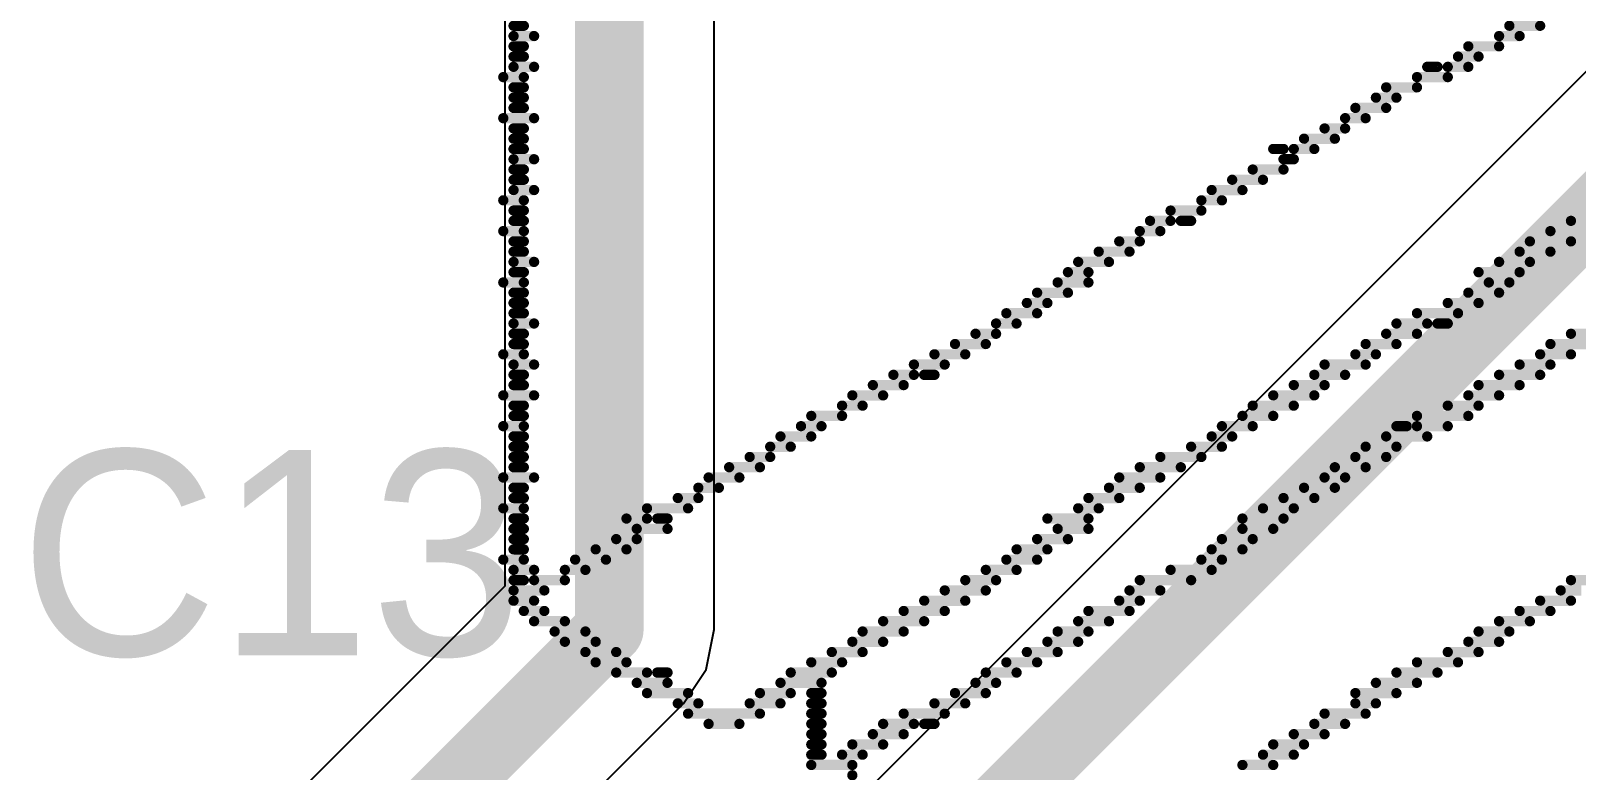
# Model space of a CAD drawing. Header units: millimetres. Extents: x 84.4 to 173.9, y 144 to 177.
# Drawn here: x 133.44 to 139.18, y 154.83 to 157.57 of the extents above; entities that cross this region are included whole.
import ezdxf

# ---------------------------------------------------------------- set-up
doc = ezdxf.new("R2010")
doc.units = ezdxf.units.MM
for name, color, linetype in [('BottomLayer', 5, 'Continuous'), ('BottomOverlay', 54, 'Continuous'), ('TopOverlay', 2, 'Continuous')]:
    doc.layers.add(name, color=color, linetype=linetype)

msp = doc.modelspace()

# ---------------------------------------------------------------- linework, layer by layer
at = {"layer": 'BottomLayer'}
for p, q in [((135.1996, 162.5976), (135.1996, 155.5143)), ((135.9765, 155.3534), (135.9765, 162.4367)), ((141.0791, 159.2909), (134.0047, 152.2165)), ((135.1996, 155.5143), (133.206, 153.5207)), ((135.9469, 155.2048), (135.9765, 155.3534)), ((135.8627, 155.0787), (135.9469, 155.2048)), ((133.5793, 152.7953), (135.8627, 155.0787))]:
    msp.add_line(p, q, dxfattribs=at)
at = {"layer": 'BottomLayer', "const_width": 0.254}
for points in [[(135.588, 155.3534), (135.588, 162.5976)], [(134.1656, 151.828), (141.3538, 159.0162)], [(133.3046, 153.07), (135.588, 155.3534)]]:
    msp.add_lwpolyline(points, dxfattribs=at)
at = {"layer": 'BottomLayer', "const_width": 0.127}
msp.add_lwpolyline([(135.5245, 155.3534, 1), (135.6515, 155.3534, 1)], format="xyb", close=True, dxfattribs=at)
msp.add_lwpolyline([(135.5245, 155.3534, 1), (135.6515, 155.3534, 1)], format="xyb", close=True, dxfattribs=at)
at = {"layer": 'BottomOverlay', "const_width": 0.0381}
for points in [[(135.2324, 157.5938), (135.2705, 157.5938)], [(138.9281, 157.5938), (139.0424, 157.5938)], [(135.2324, 157.5557), (135.3086, 157.5557)], [(135.2324, 157.5176), (135.2705, 157.5176)], [(138.7757, 157.5176), (138.89, 157.5176)], [(138.89, 157.5557), (138.9662, 157.5557)], [(135.2324, 157.4795), (135.2705, 157.4795)], [(138.7376, 157.4795), (138.8138, 157.4795)], [(135.1943, 157.4033), (135.2705, 157.4033)], [(135.2324, 157.4414), (135.3086, 157.4414)], [(138.5852, 157.4033), (138.6995, 157.4033)], [(138.6233, 157.4414), (138.6614, 157.4414)], [(138.6995, 157.4414), (138.7757, 157.4414)], [(135.2324, 157.3652), (135.2705, 157.3652)], [(138.4709, 157.3652), (138.5852, 157.3652)], [(135.2324, 157.3271), (135.2705, 157.3271)], [(135.2324, 157.289), (135.2705, 157.289)], [(138.3566, 157.289), (138.4709, 157.289)], [(138.4328, 157.3271), (138.509, 157.3271)], [(135.1943, 157.2509), (135.3086, 157.2509)], [(138.3185, 157.2509), (138.3947, 157.2509)], [(135.2324, 157.2128), (135.2705, 157.2128)], [(135.2324, 157.1747), (135.2705, 157.1747)], [(138.1661, 157.1747), (138.2804, 157.1747)], [(138.2423, 157.2128), (138.3185, 157.2128)], [(135.2324, 157.1366), (135.2705, 157.1366)], [(138.0518, 157.1366), (138.0899, 157.1366)], [(138.128, 157.1366), (138.2042, 157.1366)], [(135.2324, 157.0985), (135.3086, 157.0985)], [(135.2324, 157.0604), (135.2705, 157.0604)], [(137.9756, 157.0604), (138.0899, 157.0604)], [(138.0899, 157.0985), (138.128, 157.0985)], [(135.2324, 157.0223), (135.2705, 157.0223)], [(137.8994, 157.0223), (138.0137, 157.0223)], [(135.1943, 156.9461), (135.2705, 156.9461)], [(135.2324, 156.9842), (135.3086, 156.9842)], [(137.7851, 156.9461), (137.8613, 156.9461)], [(137.8232, 156.9842), (137.9375, 156.9842)], [(135.2324, 156.908), (135.2705, 156.908)], [(137.6708, 156.908), (137.7851, 156.908)], [(135.1943, 156.8318), (135.2705, 156.8318)], [(135.2324, 156.8699), (135.2705, 156.8699)], [(137.5565, 156.8318), (137.6327, 156.8318)], [(137.5946, 156.8699), (137.6708, 156.8699)], [(137.7089, 156.8699), (137.747, 156.8699)], [(139.0805, 156.8318), (139.1948, 156.8318)], [(139.1567, 156.8699), (139.271, 156.8699)], [(135.2324, 156.7937), (135.2705, 156.7937)], [(137.4803, 156.7937), (137.5565, 156.7937)], [(139.0043, 156.7937), (139.1567, 156.7937)], [(135.2324, 156.7556), (135.2705, 156.7556)], [(135.2324, 156.7175), (135.3086, 156.7175)], [(137.3279, 156.7175), (137.4422, 156.7175)], [(137.4041, 156.7556), (137.5184, 156.7556)], [(138.89, 156.7175), (139.0043, 156.7175)], [(138.9662, 156.7556), (139.0805, 156.7556)], [(135.2324, 156.6794), (135.2705, 156.6794)], [(137.2898, 156.6794), (137.366, 156.6794)], [(138.8138, 156.6794), (138.9662, 156.6794)], [(135.1943, 156.6413), (135.2705, 156.6413)], [(135.2324, 156.6032), (135.2705, 156.6032)], [(137.1755, 156.6032), (137.2898, 156.6032)], [(137.2517, 156.6413), (137.366, 156.6413)], [(138.7757, 156.6032), (138.89, 156.6032)], [(138.8519, 156.6413), (138.9281, 156.6413)], [(135.2324, 156.5651), (135.2705, 156.5651)], [(137.1374, 156.5651), (137.2136, 156.5651)], [(138.6995, 156.5651), (138.8138, 156.5651)], [(135.2324, 156.527), (135.2705, 156.527)], [(135.2324, 156.4889), (135.3086, 156.4889)], [(137.0231, 156.4889), (137.0993, 156.4889)], [(137.0612, 156.527), (137.1755, 156.527)], [(138.509, 156.4889), (138.6233, 156.4889)], [(138.5852, 156.527), (138.7376, 156.527)], [(138.6614, 156.4889), (138.6995, 156.4889)], [(135.2324, 156.4508), (135.2705, 156.4508)], [(136.9469, 156.4508), (137.0231, 156.4508)], [(138.4709, 156.4508), (138.5852, 156.4508)], [(139.1567, 156.4508), (139.271, 156.4508)], [(135.1943, 156.3746), (135.2705, 156.3746)], [(135.2324, 156.4127), (135.2705, 156.4127)], [(136.7945, 156.3746), (136.9088, 156.3746)], [(136.8707, 156.4127), (136.985, 156.4127)], [(138.3566, 156.3746), (138.4328, 156.3746)], [(138.3947, 156.4127), (138.509, 156.4127)], [(139.0424, 156.3746), (139.1567, 156.3746)], [(139.0805, 156.4127), (139.2329, 156.4127)], [(135.2324, 156.3365), (135.3086, 156.3365)], [(136.7183, 156.3365), (136.8326, 156.3365)], [(138.2423, 156.3365), (138.3947, 156.3365)], [(138.9662, 156.3365), (139.0805, 156.3365)], [(135.2324, 156.2984), (135.2705, 156.2984)], [(135.2324, 156.2603), (135.2705, 156.2603)], [(136.5659, 156.2603), (136.6802, 156.2603)], [(136.6421, 156.2984), (136.7183, 156.2984)], [(136.7564, 156.2984), (136.7945, 156.2984)], [(138.128, 156.2603), (138.2423, 156.2603)], [(138.2042, 156.2984), (138.3185, 156.2984)], [(138.8138, 156.2603), (138.9662, 156.2603)], [(138.89, 156.2984), (139.0424, 156.2984)], [(135.1943, 156.2222), (135.3086, 156.2222)], [(136.4897, 156.2222), (136.604, 156.2222)], [(138.0518, 156.2222), (138.2042, 156.2222)], [(138.7757, 156.2222), (138.89, 156.2222)], [(135.2324, 156.1841), (135.2705, 156.1841)], [(135.2324, 156.146), (135.2705, 156.146)], [(136.3373, 156.146), (136.4516, 156.146)], [(136.4516, 156.1841), (136.5278, 156.1841)], [(137.9375, 156.146), (138.0518, 156.146)], [(137.9756, 156.1841), (138.128, 156.1841)], [(138.5852, 156.146), (138.7757, 156.146)], [(138.6995, 156.1841), (138.8138, 156.1841)], [(135.1943, 156.1079), (135.2705, 156.1079)], [(136.2992, 156.1079), (136.3754, 156.1079)], [(137.8613, 156.1079), (137.9756, 156.1079)], [(138.509, 156.1079), (138.5471, 156.1079)], [(138.5852, 156.1079), (138.6995, 156.1079)], [(135.2324, 156.0698), (135.2705, 156.0698)], [(135.2324, 156.0317), (135.2705, 156.0317)], [(136.1849, 156.0317), (136.2611, 156.0317)], [(136.223, 156.0698), (136.3373, 156.0698)], [(137.747, 156.0317), (137.8613, 156.0317)], [(137.8232, 156.0698), (137.8994, 156.0698)], [(138.3947, 156.0317), (138.509, 156.0317)], [(138.4709, 156.0698), (138.6233, 156.0698)], [(135.2324, 155.9936), (135.2705, 155.9936)], [(136.1087, 155.9936), (136.1849, 155.9936)], [(137.6327, 155.9936), (137.7851, 155.9936)], [(138.3566, 155.9936), (138.4709, 155.9936)], [(135.1943, 155.9174), (135.3086, 155.9174)], [(135.2324, 155.9555), (135.2705, 155.9555)], [(135.9563, 155.9174), (136.0706, 155.9174)], [(136.0325, 155.9555), (136.1468, 155.9555)], [(137.4803, 155.9174), (137.6327, 155.9174)], [(137.5565, 155.9555), (137.7089, 155.9555)], [(138.2423, 155.9174), (138.3185, 155.9174)], [(138.2804, 155.9555), (138.3947, 155.9555)], [(135.2324, 155.8793), (135.2705, 155.8793)], [(135.9182, 155.8793), (135.9944, 155.8793)], [(137.4422, 155.8793), (137.5565, 155.8793)], [(138.1661, 155.8793), (138.2804, 155.8793)], [(135.1943, 155.8031), (135.2705, 155.8031)], [(135.2324, 155.8412), (135.2705, 155.8412)], [(135.7277, 155.8031), (135.8801, 155.8031)], [(135.842, 155.8412), (135.9182, 155.8412)], [(137.3279, 155.8031), (137.4041, 155.8031)], [(137.366, 155.8412), (137.4803, 155.8412)], [(138.0137, 155.8031), (138.128, 155.8031)], [(138.0899, 155.8412), (138.2042, 155.8412)], [(135.2324, 155.765), (135.2705, 155.765)], [(135.6515, 155.765), (135.7277, 155.765)], [(135.7658, 155.765), (135.8039, 155.765)], [(137.2136, 155.765), (137.366, 155.765)], [(137.9375, 155.765), (138.0899, 155.765)], [(135.2324, 155.7269), (135.2705, 155.7269)], [(135.2324, 155.6888), (135.2705, 155.6888)], [(135.6134, 155.6888), (135.6896, 155.6888)], [(135.6896, 155.7269), (135.8039, 155.7269)], [(137.1755, 155.6888), (137.2898, 155.6888)], [(137.2517, 155.7269), (137.366, 155.7269)], [(137.8613, 155.6888), (137.9756, 155.6888)], [(137.9375, 155.7269), (138.0518, 155.7269)], [(135.2324, 155.6507), (135.2705, 155.6507)], [(135.5372, 155.6507), (135.6515, 155.6507)], [(137.0993, 155.6507), (137.2136, 155.6507)], [(137.8232, 155.6507), (137.9375, 155.6507)], [(135.1943, 155.6126), (135.2705, 155.6126)], [(135.2324, 155.5745), (135.3086, 155.5745)], [(135.4229, 155.5745), (135.4991, 155.5745)], [(135.461, 155.6126), (135.5753, 155.6126)], [(136.985, 155.5745), (137.0993, 155.5745)], [(137.0612, 155.6126), (137.1755, 155.6126)], [(137.6708, 155.5745), (137.8232, 155.5745)], [(137.7851, 155.6126), (137.8613, 155.6126)], [(135.2324, 155.5364), (135.2705, 155.5364)], [(135.3086, 155.5364), (135.4229, 155.5364)], [(136.9088, 155.5364), (137.0231, 155.5364)], [(137.5565, 155.5364), (137.747, 155.5364)], [(139.1567, 155.5364), (139.271, 155.5364)], [(135.2324, 155.4983), (135.3467, 155.4983)], [(135.2324, 155.4602), (135.3086, 155.4602)], [(136.7564, 155.4602), (136.9088, 155.4602)], [(136.8326, 155.4983), (136.985, 155.4983)], [(137.4803, 155.4602), (137.5565, 155.4602)], [(137.5184, 155.4983), (137.6327, 155.4983)], [(139.0424, 155.4602), (139.1567, 155.4602)], [(139.1186, 155.4983), (139.1948, 155.4983)], [(135.2705, 155.4221), (135.3467, 155.4221)], [(136.6802, 155.4221), (136.8326, 155.4221)], [(137.366, 155.4221), (137.5184, 155.4221)], [(138.9662, 155.4221), (139.0805, 155.4221)], [(135.3086, 155.384), (135.4229, 155.384)], [(135.3848, 155.3459), (135.4991, 155.3459)], [(136.5278, 155.3459), (136.6802, 155.3459)], [(136.604, 155.384), (136.7564, 155.384)], [(137.2517, 155.3459), (137.366, 155.3459)], [(137.3279, 155.384), (137.4422, 155.384)], [(138.8138, 155.3459), (138.9281, 155.3459)], [(138.89, 155.384), (139.0043, 155.384)], [(135.4229, 155.3078), (135.5372, 155.3078)], [(136.4897, 155.3078), (136.604, 155.3078)], [(137.2136, 155.3078), (137.3279, 155.3078)], [(138.7757, 155.3078), (138.89, 155.3078)], [(135.4991, 155.2697), (135.6134, 155.2697)], [(135.5372, 155.2316), (135.6515, 155.2316)], [(136.3373, 155.2316), (136.4516, 155.2316)], [(136.4135, 155.2697), (136.5278, 155.2697)], [(137.0612, 155.2316), (137.1755, 155.2316)], [(137.1374, 155.2697), (137.2517, 155.2697)], [(138.5852, 155.2316), (138.7376, 155.2316)], [(138.6995, 155.2697), (138.8138, 155.2697)], [(135.6134, 155.1935), (135.7277, 155.1935)], [(135.7658, 155.1935), (135.8039, 155.1935)], [(136.2611, 155.1935), (136.4135, 155.1935)], [(136.985, 155.1935), (137.0993, 155.1935)], [(138.509, 155.1935), (138.6614, 155.1935)], [(135.6896, 155.1554), (135.8039, 155.1554)], [(135.7277, 155.1173), (135.8801, 155.1173)], [(136.1468, 155.1173), (136.2611, 155.1173)], [(136.223, 155.1554), (136.3754, 155.1554)], [(136.3373, 155.1173), (136.3754, 155.1173)], [(136.8707, 155.1173), (136.985, 155.1173)], [(136.9469, 155.1554), (137.0231, 155.1554)], [(138.3566, 155.1173), (138.509, 155.1173)], [(138.4328, 155.1554), (138.5852, 155.1554)], [(135.842, 155.0792), (135.9182, 155.0792)], [(136.1087, 155.0792), (136.223, 155.0792)], [(136.3373, 155.0792), (136.3754, 155.0792)], [(136.7945, 155.0792), (136.9088, 155.0792)], [(138.3566, 155.0792), (138.4328, 155.0792)], [(135.8801, 155.0411), (136.1468, 155.0411)], [(135.9563, 155.003), (136.0706, 155.003)], [(136.3373, 155.0411), (136.3754, 155.0411)], [(136.3373, 155.003), (136.3754, 155.003)], [(136.604, 155.003), (136.7183, 155.003)], [(136.6802, 155.0411), (136.8326, 155.0411)], [(136.7564, 155.003), (136.7945, 155.003)], [(138.2042, 155.003), (138.3185, 155.003)], [(138.2423, 155.0411), (138.3947, 155.0411)], [(136.3373, 154.9649), (136.3754, 154.9649)], [(136.5659, 154.9649), (136.6802, 154.9649)], [(138.128, 154.9649), (138.2423, 154.9649)], [(136.3373, 154.9268), (136.3754, 154.9268)], [(136.3373, 154.8887), (136.3754, 154.8887)], [(136.4516, 154.8887), (136.5278, 154.8887)], [(136.4897, 154.9268), (136.604, 154.9268)], [(138.0137, 154.8887), (138.128, 154.8887)], [(138.0518, 154.9268), (138.1661, 154.9268)], [(136.3373, 154.8506), (136.4897, 154.8506)], [(137.9375, 154.8506), (138.0518, 154.8506)]]:
    msp.add_lwpolyline(points, dxfattribs=at)
at = {"layer": 'BottomOverlay', "const_width": 0.0191}
for points in [[(135.2229, 157.5938, 1), (135.2419, 157.5938, 1)], [(135.261, 157.5938, 1), (135.28, 157.5938, 1)], [(138.9186, 157.5938, 1), (138.9376, 157.5938, 1)], [(139.0329, 157.5938, 1), (139.0519, 157.5938, 1)], [(135.2229, 157.5557, 1), (135.2419, 157.5557, 1)], [(135.2229, 157.5176, 1), (135.2419, 157.5176, 1)], [(135.261, 157.5176, 1), (135.28, 157.5176, 1)], [(135.2991, 157.5557, 1), (135.3181, 157.5557, 1)], [(138.7662, 157.5176, 1), (138.7852, 157.5176, 1)], [(138.8805, 157.5557, 1), (138.8995, 157.5557, 1)], [(138.8805, 157.5176, 1), (138.8995, 157.5176, 1)], [(138.9567, 157.5557, 1), (138.9757, 157.5557, 1)], [(135.2229, 157.4795, 1), (135.2419, 157.4795, 1)], [(135.261, 157.4795, 1), (135.28, 157.4795, 1)], [(138.7281, 157.4795, 1), (138.7471, 157.4795, 1)], [(138.8043, 157.4795, 1), (138.8233, 157.4795, 1)], [(135.1848, 157.4033, 1), (135.2038, 157.4033, 1)], [(135.2229, 157.4414, 1), (135.2419, 157.4414, 1)], [(135.261, 157.4033, 1), (135.28, 157.4033, 1)], [(135.2991, 157.4414, 1), (135.3181, 157.4414, 1)], [(138.5757, 157.4033, 1), (138.5947, 157.4033, 1)], [(138.6138, 157.4414, 1), (138.6328, 157.4414, 1)], [(138.6519, 157.4414, 1), (138.6709, 157.4414, 1)], [(138.69, 157.4414, 1), (138.709, 157.4414, 1)], [(138.69, 157.4033, 1), (138.709, 157.4033, 1)], [(138.7662, 157.4414, 1), (138.7852, 157.4414, 1)], [(135.2229, 157.3652, 1), (135.2419, 157.3652, 1)], [(135.261, 157.3652, 1), (135.28, 157.3652, 1)], [(138.4614, 157.3652, 1), (138.4804, 157.3652, 1)], [(138.5757, 157.3652, 1), (138.5947, 157.3652, 1)], [(135.2229, 157.3271, 1), (135.2419, 157.3271, 1)], [(135.2229, 157.289, 1), (135.2419, 157.289, 1)], [(135.261, 157.3271, 1), (135.28, 157.3271, 1)], [(135.261, 157.289, 1), (135.28, 157.289, 1)], [(138.3471, 157.289, 1), (138.3661, 157.289, 1)], [(138.4233, 157.3271, 1), (138.4423, 157.3271, 1)], [(138.4614, 157.289, 1), (138.4804, 157.289, 1)], [(138.4995, 157.3271, 1), (138.5185, 157.3271, 1)], [(135.1848, 157.2509, 1), (135.2038, 157.2509, 1)], [(135.2991, 157.2509, 1), (135.3181, 157.2509, 1)], [(138.309, 157.2509, 1), (138.328, 157.2509, 1)], [(138.3852, 157.2509, 1), (138.4042, 157.2509, 1)], [(135.2229, 157.2128, 1), (135.2419, 157.2128, 1)], [(135.2229, 157.1747, 1), (135.2419, 157.1747, 1)], [(135.261, 157.2128, 1), (135.28, 157.2128, 1)], [(135.261, 157.1747, 1), (135.28, 157.1747, 1)], [(138.1566, 157.1747, 1), (138.1756, 157.1747, 1)], [(138.2328, 157.2128, 1), (138.2518, 157.2128, 1)], [(138.2709, 157.1747, 1), (138.2899, 157.1747, 1)], [(138.309, 157.2128, 1), (138.328, 157.2128, 1)], [(135.2229, 157.1366, 1), (135.2419, 157.1366, 1)], [(135.261, 157.1366, 1), (135.28, 157.1366, 1)], [(138.0423, 157.1366, 1), (138.0613, 157.1366, 1)], [(138.0804, 157.1366, 1), (138.0994, 157.1366, 1)], [(138.1185, 157.1366, 1), (138.1375, 157.1366, 1)], [(138.1947, 157.1366, 1), (138.2137, 157.1366, 1)], [(135.2229, 157.0985, 1), (135.2419, 157.0985, 1)], [(135.2229, 157.0604, 1), (135.2419, 157.0604, 1)], [(135.261, 157.0604, 1), (135.28, 157.0604, 1)], [(135.2991, 157.0985, 1), (135.3181, 157.0985, 1)], [(137.9661, 157.0604, 1), (137.9851, 157.0604, 1)], [(138.0804, 157.0985, 1), (138.0994, 157.0985, 1)], [(138.0804, 157.0604, 1), (138.0994, 157.0604, 1)], [(138.1185, 157.0985, 1), (138.1375, 157.0985, 1)], [(135.2229, 157.0223, 1), (135.2419, 157.0223, 1)], [(135.261, 157.0223, 1), (135.28, 157.0223, 1)], [(137.8899, 157.0223, 1), (137.9089, 157.0223, 1)], [(138.0042, 157.0223, 1), (138.0232, 157.0223, 1)], [(135.1848, 156.9461, 1), (135.2038, 156.9461, 1)], [(135.2229, 156.9842, 1), (135.2419, 156.9842, 1)], [(135.261, 156.9461, 1), (135.28, 156.9461, 1)], [(135.2991, 156.9842, 1), (135.3181, 156.9842, 1)], [(137.7756, 156.9461, 1), (137.7946, 156.9461, 1)], [(137.8137, 156.9842, 1), (137.8327, 156.9842, 1)], [(137.8518, 156.9461, 1), (137.8708, 156.9461, 1)], [(137.928, 156.9842, 1), (137.947, 156.9842, 1)], [(135.2229, 156.908, 1), (135.2419, 156.908, 1)], [(135.261, 156.908, 1), (135.28, 156.908, 1)], [(137.6613, 156.908, 1), (137.6803, 156.908, 1)], [(137.7756, 156.908, 1), (137.7946, 156.908, 1)], [(135.1848, 156.8318, 1), (135.2038, 156.8318, 1)], [(135.2229, 156.8699, 1), (135.2419, 156.8699, 1)], [(135.261, 156.8699, 1), (135.28, 156.8699, 1)], [(135.261, 156.8318, 1), (135.28, 156.8318, 1)], [(137.547, 156.8318, 1), (137.566, 156.8318, 1)], [(137.5851, 156.8699, 1), (137.6041, 156.8699, 1)], [(137.6232, 156.8318, 1), (137.6422, 156.8318, 1)], [(137.6613, 156.8699, 1), (137.6803, 156.8699, 1)], [(137.6994, 156.8699, 1), (137.7184, 156.8699, 1)], [(137.7375, 156.8699, 1), (137.7565, 156.8699, 1)], [(139.071, 156.8318, 1), (139.09, 156.8318, 1)], [(139.1472, 156.8699, 1), (139.1662, 156.8699, 1)], [(135.2229, 156.7937, 1), (135.2419, 156.7937, 1)], [(135.261, 156.7937, 1), (135.28, 156.7937, 1)], [(137.4708, 156.7937, 1), (137.4898, 156.7937, 1)], [(137.547, 156.7937, 1), (137.566, 156.7937, 1)], [(138.9948, 156.7937, 1), (139.0138, 156.7937, 1)], [(139.1472, 156.7937, 1), (139.1662, 156.7937, 1)], [(135.2229, 156.7556, 1), (135.2419, 156.7556, 1)], [(135.2229, 156.7175, 1), (135.2419, 156.7175, 1)], [(135.261, 156.7556, 1), (135.28, 156.7556, 1)], [(135.2991, 156.7175, 1), (135.3181, 156.7175, 1)], [(137.3184, 156.7175, 1), (137.3374, 156.7175, 1)], [(137.3946, 156.7556, 1), (137.4136, 156.7556, 1)], [(137.4327, 156.7175, 1), (137.4517, 156.7175, 1)], [(137.5089, 156.7556, 1), (137.5279, 156.7556, 1)], [(138.8805, 156.7175, 1), (138.8995, 156.7175, 1)], [(138.9567, 156.7556, 1), (138.9757, 156.7556, 1)], [(138.9948, 156.7175, 1), (139.0138, 156.7175, 1)], [(139.071, 156.7556, 1), (139.09, 156.7556, 1)], [(135.2229, 156.6794, 1), (135.2419, 156.6794, 1)], [(135.261, 156.6794, 1), (135.28, 156.6794, 1)], [(137.2803, 156.6794, 1), (137.2993, 156.6794, 1)], [(137.3565, 156.6794, 1), (137.3755, 156.6794, 1)], [(138.8043, 156.6794, 1), (138.8233, 156.6794, 1)], [(138.9567, 156.6794, 1), (138.9757, 156.6794, 1)], [(135.1848, 156.6413, 1), (135.2038, 156.6413, 1)], [(135.2229, 156.6032, 1), (135.2419, 156.6032, 1)], [(135.261, 156.6413, 1), (135.28, 156.6413, 1)], [(135.261, 156.6032, 1), (135.28, 156.6032, 1)], [(137.166, 156.6032, 1), (137.185, 156.6032, 1)], [(137.2422, 156.6413, 1), (137.2612, 156.6413, 1)], [(137.2803, 156.6032, 1), (137.2993, 156.6032, 1)], [(137.3565, 156.6413, 1), (137.3755, 156.6413, 1)], [(138.7662, 156.6032, 1), (138.7852, 156.6032, 1)], [(138.8424, 156.6413, 1), (138.8614, 156.6413, 1)], [(138.8805, 156.6032, 1), (138.8995, 156.6032, 1)], [(138.9186, 156.6413, 1), (138.9376, 156.6413, 1)], [(135.2229, 156.5651, 1), (135.2419, 156.5651, 1)], [(135.261, 156.5651, 1), (135.28, 156.5651, 1)], [(137.1279, 156.5651, 1), (137.1469, 156.5651, 1)], [(137.2041, 156.5651, 1), (137.2231, 156.5651, 1)], [(138.69, 156.5651, 1), (138.709, 156.5651, 1)], [(138.8043, 156.5651, 1), (138.8233, 156.5651, 1)], [(135.2229, 156.527, 1), (135.2419, 156.527, 1)], [(135.2229, 156.4889, 1), (135.2419, 156.4889, 1)], [(135.261, 156.527, 1), (135.28, 156.527, 1)], [(135.2991, 156.4889, 1), (135.3181, 156.4889, 1)], [(137.0136, 156.4889, 1), (137.0326, 156.4889, 1)], [(137.0517, 156.527, 1), (137.0707, 156.527, 1)], [(137.0898, 156.4889, 1), (137.1088, 156.4889, 1)], [(137.166, 156.527, 1), (137.185, 156.527, 1)], [(138.4995, 156.4889, 1), (138.5185, 156.4889, 1)], [(138.5757, 156.527, 1), (138.5947, 156.527, 1)], [(138.6138, 156.4889, 1), (138.6328, 156.4889, 1)], [(138.6519, 156.4889, 1), (138.6709, 156.4889, 1)], [(138.69, 156.4889, 1), (138.709, 156.4889, 1)], [(138.7281, 156.527, 1), (138.7471, 156.527, 1)], [(135.2229, 156.4508, 1), (135.2419, 156.4508, 1)], [(135.261, 156.4508, 1), (135.28, 156.4508, 1)], [(136.9374, 156.4508, 1), (136.9564, 156.4508, 1)], [(137.0136, 156.4508, 1), (137.0326, 156.4508, 1)], [(138.4614, 156.4508, 1), (138.4804, 156.4508, 1)], [(138.5757, 156.4508, 1), (138.5947, 156.4508, 1)], [(139.1472, 156.4508, 1), (139.1662, 156.4508, 1)], [(135.1848, 156.3746, 1), (135.2038, 156.3746, 1)], [(135.2229, 156.4127, 1), (135.2419, 156.4127, 1)], [(135.261, 156.4127, 1), (135.28, 156.4127, 1)], [(135.261, 156.3746, 1), (135.28, 156.3746, 1)], [(136.785, 156.3746, 1), (136.804, 156.3746, 1)], [(136.8612, 156.4127, 1), (136.8802, 156.4127, 1)], [(136.8993, 156.3746, 1), (136.9183, 156.3746, 1)], [(136.9755, 156.4127, 1), (136.9945, 156.4127, 1)], [(138.3471, 156.3746, 1), (138.3661, 156.3746, 1)], [(138.3852, 156.4127, 1), (138.4042, 156.4127, 1)], [(138.4233, 156.3746, 1), (138.4423, 156.3746, 1)], [(138.4995, 156.4127, 1), (138.5185, 156.4127, 1)], [(139.0329, 156.3746, 1), (139.0519, 156.3746, 1)], [(139.071, 156.4127, 1), (139.09, 156.4127, 1)], [(139.1472, 156.3746, 1), (139.1662, 156.3746, 1)], [(135.2229, 156.3365, 1), (135.2419, 156.3365, 1)], [(135.2991, 156.3365, 1), (135.3181, 156.3365, 1)], [(136.7088, 156.3365, 1), (136.7278, 156.3365, 1)], [(136.8231, 156.3365, 1), (136.8421, 156.3365, 1)], [(138.2328, 156.3365, 1), (138.2518, 156.3365, 1)], [(138.3852, 156.3365, 1), (138.4042, 156.3365, 1)], [(138.9567, 156.3365, 1), (138.9757, 156.3365, 1)], [(139.071, 156.3365, 1), (139.09, 156.3365, 1)], [(135.2229, 156.2984, 1), (135.2419, 156.2984, 1)], [(135.2229, 156.2603, 1), (135.2419, 156.2603, 1)], [(135.261, 156.2984, 1), (135.28, 156.2984, 1)], [(135.261, 156.2603, 1), (135.28, 156.2603, 1)], [(136.5564, 156.2603, 1), (136.5754, 156.2603, 1)], [(136.6326, 156.2984, 1), (136.6516, 156.2984, 1)], [(136.6707, 156.2603, 1), (136.6897, 156.2603, 1)], [(136.7088, 156.2984, 1), (136.7278, 156.2984, 1)], [(136.7469, 156.2984, 1), (136.7659, 156.2984, 1)], [(136.785, 156.2984, 1), (136.804, 156.2984, 1)], [(138.1185, 156.2603, 1), (138.1375, 156.2603, 1)], [(138.1947, 156.2984, 1), (138.2137, 156.2984, 1)], [(138.2328, 156.2603, 1), (138.2518, 156.2603, 1)], [(138.309, 156.2984, 1), (138.328, 156.2984, 1)], [(138.8043, 156.2603, 1), (138.8233, 156.2603, 1)], [(138.8805, 156.2984, 1), (138.8995, 156.2984, 1)], [(138.9567, 156.2603, 1), (138.9757, 156.2603, 1)], [(139.0329, 156.2984, 1), (139.0519, 156.2984, 1)], [(135.1848, 156.2222, 1), (135.2038, 156.2222, 1)], [(135.2991, 156.2222, 1), (135.3181, 156.2222, 1)], [(136.4802, 156.2222, 1), (136.4992, 156.2222, 1)], [(136.5945, 156.2222, 1), (136.6135, 156.2222, 1)], [(138.0423, 156.2222, 1), (138.0613, 156.2222, 1)], [(138.1947, 156.2222, 1), (138.2137, 156.2222, 1)], [(138.7662, 156.2222, 1), (138.7852, 156.2222, 1)], [(138.8805, 156.2222, 1), (138.8995, 156.2222, 1)], [(135.2229, 156.1841, 1), (135.2419, 156.1841, 1)], [(135.2229, 156.146, 1), (135.2419, 156.146, 1)], [(135.261, 156.1841, 1), (135.28, 156.1841, 1)], [(135.261, 156.146, 1), (135.28, 156.146, 1)], [(136.3278, 156.146, 1), (136.3468, 156.146, 1)], [(136.4421, 156.1841, 1), (136.4611, 156.1841, 1)], [(136.4421, 156.146, 1), (136.4611, 156.146, 1)], [(136.5183, 156.1841, 1), (136.5373, 156.1841, 1)], [(137.928, 156.146, 1), (137.947, 156.146, 1)], [(137.9661, 156.1841, 1), (137.9851, 156.1841, 1)], [(138.0423, 156.146, 1), (138.0613, 156.146, 1)], [(138.1185, 156.1841, 1), (138.1375, 156.1841, 1)], [(138.5757, 156.146, 1), (138.5947, 156.146, 1)], [(138.69, 156.1841, 1), (138.709, 156.1841, 1)], [(138.7662, 156.146, 1), (138.7852, 156.146, 1)], [(138.8043, 156.1841, 1), (138.8233, 156.1841, 1)], [(135.1848, 156.1079, 1), (135.2038, 156.1079, 1)], [(135.261, 156.1079, 1), (135.28, 156.1079, 1)], [(136.2897, 156.1079, 1), (136.3087, 156.1079, 1)], [(136.3659, 156.1079, 1), (136.3849, 156.1079, 1)], [(137.8518, 156.1079, 1), (137.8708, 156.1079, 1)], [(137.9661, 156.1079, 1), (137.9851, 156.1079, 1)], [(138.4995, 156.1079, 1), (138.5185, 156.1079, 1)], [(138.5376, 156.1079, 1), (138.5566, 156.1079, 1)], [(138.5757, 156.1079, 1), (138.5947, 156.1079, 1)], [(138.69, 156.1079, 1), (138.709, 156.1079, 1)], [(135.2229, 156.0698, 1), (135.2419, 156.0698, 1)], [(135.2229, 156.0317, 1), (135.2419, 156.0317, 1)], [(135.261, 156.0698, 1), (135.28, 156.0698, 1)], [(135.261, 156.0317, 1), (135.28, 156.0317, 1)], [(136.1754, 156.0317, 1), (136.1944, 156.0317, 1)], [(136.2135, 156.0698, 1), (136.2325, 156.0698, 1)], [(136.2516, 156.0317, 1), (136.2706, 156.0317, 1)], [(136.3278, 156.0698, 1), (136.3468, 156.0698, 1)], [(137.7375, 156.0317, 1), (137.7565, 156.0317, 1)], [(137.8137, 156.0698, 1), (137.8327, 156.0698, 1)], [(137.8518, 156.0317, 1), (137.8708, 156.0317, 1)], [(137.8899, 156.0698, 1), (137.9089, 156.0698, 1)], [(138.3852, 156.0317, 1), (138.4042, 156.0317, 1)], [(138.4614, 156.0698, 1), (138.4804, 156.0698, 1)], [(138.4995, 156.0317, 1), (138.5185, 156.0317, 1)], [(138.6138, 156.0698, 1), (138.6328, 156.0698, 1)], [(135.2229, 155.9936, 1), (135.2419, 155.9936, 1)], [(135.261, 155.9936, 1), (135.28, 155.9936, 1)], [(136.0992, 155.9936, 1), (136.1182, 155.9936, 1)], [(136.1754, 155.9936, 1), (136.1944, 155.9936, 1)], [(137.6232, 155.9936, 1), (137.6422, 155.9936, 1)], [(137.7756, 155.9936, 1), (137.7946, 155.9936, 1)], [(138.3471, 155.9936, 1), (138.3661, 155.9936, 1)], [(138.4614, 155.9936, 1), (138.4804, 155.9936, 1)], [(135.1848, 155.9174, 1), (135.2038, 155.9174, 1)], [(135.2229, 155.9555, 1), (135.2419, 155.9555, 1)], [(135.261, 155.9555, 1), (135.28, 155.9555, 1)], [(135.2991, 155.9174, 1), (135.3181, 155.9174, 1)], [(135.9468, 155.9174, 1), (135.9658, 155.9174, 1)], [(136.023, 155.9555, 1), (136.042, 155.9555, 1)], [(136.0611, 155.9174, 1), (136.0801, 155.9174, 1)], [(136.1373, 155.9555, 1), (136.1563, 155.9555, 1)], [(137.4708, 155.9174, 1), (137.4898, 155.9174, 1)], [(137.547, 155.9555, 1), (137.566, 155.9555, 1)], [(137.6232, 155.9174, 1), (137.6422, 155.9174, 1)], [(137.6994, 155.9555, 1), (137.7184, 155.9555, 1)], [(138.2328, 155.9174, 1), (138.2518, 155.9174, 1)], [(138.2709, 155.9555, 1), (138.2899, 155.9555, 1)], [(138.309, 155.9174, 1), (138.328, 155.9174, 1)], [(138.3852, 155.9555, 1), (138.4042, 155.9555, 1)], [(135.2229, 155.8793, 1), (135.2419, 155.8793, 1)], [(135.261, 155.8793, 1), (135.28, 155.8793, 1)], [(135.9087, 155.8793, 1), (135.9277, 155.8793, 1)], [(135.9849, 155.8793, 1), (136.0039, 155.8793, 1)], [(137.4327, 155.8793, 1), (137.4517, 155.8793, 1)], [(137.547, 155.8793, 1), (137.566, 155.8793, 1)], [(138.1566, 155.8793, 1), (138.1756, 155.8793, 1)], [(138.2709, 155.8793, 1), (138.2899, 155.8793, 1)], [(135.1848, 155.8031, 1), (135.2038, 155.8031, 1)], [(135.2229, 155.8412, 1), (135.2419, 155.8412, 1)], [(135.261, 155.8412, 1), (135.28, 155.8412, 1)], [(135.261, 155.8031, 1), (135.28, 155.8031, 1)], [(135.7182, 155.8031, 1), (135.7372, 155.8031, 1)], [(135.8325, 155.8412, 1), (135.8515, 155.8412, 1)], [(135.8706, 155.8031, 1), (135.8896, 155.8031, 1)], [(135.9087, 155.8412, 1), (135.9277, 155.8412, 1)], [(137.3184, 155.8031, 1), (137.3374, 155.8031, 1)], [(137.3565, 155.8412, 1), (137.3755, 155.8412, 1)], [(137.3946, 155.8031, 1), (137.4136, 155.8031, 1)], [(137.4708, 155.8412, 1), (137.4898, 155.8412, 1)], [(138.0042, 155.8031, 1), (138.0232, 155.8031, 1)], [(138.0804, 155.8412, 1), (138.0994, 155.8412, 1)], [(138.1185, 155.8031, 1), (138.1375, 155.8031, 1)], [(138.1947, 155.8412, 1), (138.2137, 155.8412, 1)], [(135.2229, 155.765, 1), (135.2419, 155.765, 1)], [(135.261, 155.765, 1), (135.28, 155.765, 1)], [(135.642, 155.765, 1), (135.661, 155.765, 1)], [(135.7182, 155.765, 1), (135.7372, 155.765, 1)], [(135.7563, 155.765, 1), (135.7753, 155.765, 1)], [(135.7944, 155.765, 1), (135.8134, 155.765, 1)], [(137.2041, 155.765, 1), (137.2231, 155.765, 1)], [(137.3565, 155.765, 1), (137.3755, 155.765, 1)], [(137.928, 155.765, 1), (137.947, 155.765, 1)], [(138.0804, 155.765, 1), (138.0994, 155.765, 1)], [(135.2229, 155.7269, 1), (135.2419, 155.7269, 1)], [(135.2229, 155.6888, 1), (135.2419, 155.6888, 1)], [(135.261, 155.7269, 1), (135.28, 155.7269, 1)], [(135.261, 155.6888, 1), (135.28, 155.6888, 1)], [(135.6039, 155.6888, 1), (135.6229, 155.6888, 1)], [(135.6801, 155.7269, 1), (135.6991, 155.7269, 1)], [(135.6801, 155.6888, 1), (135.6991, 155.6888, 1)], [(135.7944, 155.7269, 1), (135.8134, 155.7269, 1)], [(137.166, 155.6888, 1), (137.185, 155.6888, 1)], [(137.2422, 155.7269, 1), (137.2612, 155.7269, 1)], [(137.2803, 155.6888, 1), (137.2993, 155.6888, 1)], [(137.3565, 155.7269, 1), (137.3755, 155.7269, 1)], [(137.8518, 155.6888, 1), (137.8708, 155.6888, 1)], [(137.928, 155.7269, 1), (137.947, 155.7269, 1)], [(137.9661, 155.6888, 1), (137.9851, 155.6888, 1)], [(138.0423, 155.7269, 1), (138.0613, 155.7269, 1)], [(135.2229, 155.6507, 1), (135.2419, 155.6507, 1)], [(135.261, 155.6507, 1), (135.28, 155.6507, 1)], [(135.5277, 155.6507, 1), (135.5467, 155.6507, 1)], [(135.642, 155.6507, 1), (135.661, 155.6507, 1)], [(137.0898, 155.6507, 1), (137.1088, 155.6507, 1)], [(137.2041, 155.6507, 1), (137.2231, 155.6507, 1)], [(137.8137, 155.6507, 1), (137.8327, 155.6507, 1)], [(137.928, 155.6507, 1), (137.947, 155.6507, 1)], [(135.1848, 155.6126, 1), (135.2038, 155.6126, 1)], [(135.2229, 155.5745, 1), (135.2419, 155.5745, 1)], [(135.261, 155.6126, 1), (135.28, 155.6126, 1)], [(135.2991, 155.5745, 1), (135.3181, 155.5745, 1)], [(135.4134, 155.5745, 1), (135.4324, 155.5745, 1)], [(135.4515, 155.6126, 1), (135.4705, 155.6126, 1)], [(135.4896, 155.5745, 1), (135.5086, 155.5745, 1)], [(135.5658, 155.6126, 1), (135.5848, 155.6126, 1)], [(136.9755, 155.5745, 1), (136.9945, 155.5745, 1)], [(137.0517, 155.6126, 1), (137.0707, 155.6126, 1)], [(137.0898, 155.5745, 1), (137.1088, 155.5745, 1)], [(137.166, 155.6126, 1), (137.185, 155.6126, 1)], [(137.6613, 155.5745, 1), (137.6803, 155.5745, 1)], [(137.7756, 155.6126, 1), (137.7946, 155.6126, 1)], [(137.8137, 155.5745, 1), (137.8327, 155.5745, 1)], [(137.8518, 155.6126, 1), (137.8708, 155.6126, 1)], [(135.2229, 155.5364, 1), (135.2419, 155.5364, 1)], [(135.261, 155.5364, 1), (135.28, 155.5364, 1)], [(135.2991, 155.5364, 1), (135.3181, 155.5364, 1)], [(135.4134, 155.5364, 1), (135.4324, 155.5364, 1)], [(136.8993, 155.5364, 1), (136.9183, 155.5364, 1)], [(137.0136, 155.5364, 1), (137.0326, 155.5364, 1)], [(137.547, 155.5364, 1), (137.566, 155.5364, 1)], [(137.7375, 155.5364, 1), (137.7565, 155.5364, 1)], [(139.1472, 155.5364, 1), (139.1662, 155.5364, 1)], [(135.2229, 155.4983, 1), (135.2419, 155.4983, 1)], [(135.2229, 155.4602, 1), (135.2419, 155.4602, 1)], [(135.2991, 155.4602, 1), (135.3181, 155.4602, 1)], [(135.3372, 155.4983, 1), (135.3562, 155.4983, 1)], [(136.7469, 155.4602, 1), (136.7659, 155.4602, 1)], [(136.8231, 155.4983, 1), (136.8421, 155.4983, 1)], [(136.8993, 155.4602, 1), (136.9183, 155.4602, 1)], [(136.9755, 155.4983, 1), (136.9945, 155.4983, 1)], [(137.4708, 155.4602, 1), (137.4898, 155.4602, 1)], [(137.5089, 155.4983, 1), (137.5279, 155.4983, 1)], [(137.547, 155.4602, 1), (137.566, 155.4602, 1)], [(137.6232, 155.4983, 1), (137.6422, 155.4983, 1)], [(139.0329, 155.4602, 1), (139.0519, 155.4602, 1)], [(139.1091, 155.4983, 1), (139.1281, 155.4983, 1)], [(139.1472, 155.4602, 1), (139.1662, 155.4602, 1)], [(135.261, 155.4221, 1), (135.28, 155.4221, 1)], [(135.3372, 155.4221, 1), (135.3562, 155.4221, 1)], [(136.6707, 155.4221, 1), (136.6897, 155.4221, 1)], [(136.8231, 155.4221, 1), (136.8421, 155.4221, 1)], [(137.3565, 155.4221, 1), (137.3755, 155.4221, 1)], [(137.5089, 155.4221, 1), (137.5279, 155.4221, 1)], [(138.9567, 155.4221, 1), (138.9757, 155.4221, 1)], [(139.071, 155.4221, 1), (139.09, 155.4221, 1)], [(135.2991, 155.384, 1), (135.3181, 155.384, 1)], [(135.3753, 155.3459, 1), (135.3943, 155.3459, 1)], [(135.4134, 155.384, 1), (135.4324, 155.384, 1)], [(135.4896, 155.3459, 1), (135.5086, 155.3459, 1)], [(136.5183, 155.3459, 1), (136.5373, 155.3459, 1)], [(136.5945, 155.384, 1), (136.6135, 155.384, 1)], [(136.6707, 155.3459, 1), (136.6897, 155.3459, 1)], [(136.7469, 155.384, 1), (136.7659, 155.384, 1)], [(137.2422, 155.3459, 1), (137.2612, 155.3459, 1)], [(137.3184, 155.384, 1), (137.3374, 155.384, 1)], [(137.3565, 155.3459, 1), (137.3755, 155.3459, 1)], [(137.4327, 155.384, 1), (137.4517, 155.384, 1)], [(138.8043, 155.3459, 1), (138.8233, 155.3459, 1)], [(138.8805, 155.384, 1), (138.8995, 155.384, 1)], [(138.9186, 155.3459, 1), (138.9376, 155.3459, 1)], [(138.9948, 155.384, 1), (139.0138, 155.384, 1)], [(135.4134, 155.3078, 1), (135.4324, 155.3078, 1)], [(135.5277, 155.3078, 1), (135.5467, 155.3078, 1)], [(136.4802, 155.3078, 1), (136.4992, 155.3078, 1)], [(136.5945, 155.3078, 1), (136.6135, 155.3078, 1)], [(137.2041, 155.3078, 1), (137.2231, 155.3078, 1)], [(137.3184, 155.3078, 1), (137.3374, 155.3078, 1)], [(138.7662, 155.3078, 1), (138.7852, 155.3078, 1)], [(138.8805, 155.3078, 1), (138.8995, 155.3078, 1)], [(135.4896, 155.2697, 1), (135.5086, 155.2697, 1)], [(135.5277, 155.2316, 1), (135.5467, 155.2316, 1)], [(135.6039, 155.2697, 1), (135.6229, 155.2697, 1)], [(135.642, 155.2316, 1), (135.661, 155.2316, 1)], [(136.3278, 155.2316, 1), (136.3468, 155.2316, 1)], [(136.404, 155.2697, 1), (136.423, 155.2697, 1)], [(136.4421, 155.2316, 1), (136.4611, 155.2316, 1)], [(136.5183, 155.2697, 1), (136.5373, 155.2697, 1)], [(137.0517, 155.2316, 1), (137.0707, 155.2316, 1)], [(137.1279, 155.2697, 1), (137.1469, 155.2697, 1)], [(137.166, 155.2316, 1), (137.185, 155.2316, 1)], [(137.2422, 155.2697, 1), (137.2612, 155.2697, 1)], [(138.5757, 155.2316, 1), (138.5947, 155.2316, 1)], [(138.69, 155.2697, 1), (138.709, 155.2697, 1)], [(138.7281, 155.2316, 1), (138.7471, 155.2316, 1)], [(138.8043, 155.2697, 1), (138.8233, 155.2697, 1)], [(135.6039, 155.1935, 1), (135.6229, 155.1935, 1)], [(135.7182, 155.1935, 1), (135.7372, 155.1935, 1)], [(135.7563, 155.1935, 1), (135.7753, 155.1935, 1)], [(135.7944, 155.1935, 1), (135.8134, 155.1935, 1)], [(136.2516, 155.1935, 1), (136.2706, 155.1935, 1)], [(136.404, 155.1935, 1), (136.423, 155.1935, 1)], [(136.9755, 155.1935, 1), (136.9945, 155.1935, 1)], [(137.0898, 155.1935, 1), (137.1088, 155.1935, 1)], [(138.4995, 155.1935, 1), (138.5185, 155.1935, 1)], [(138.6519, 155.1935, 1), (138.6709, 155.1935, 1)], [(135.6801, 155.1554, 1), (135.6991, 155.1554, 1)], [(135.7182, 155.1173, 1), (135.7372, 155.1173, 1)], [(135.7944, 155.1554, 1), (135.8134, 155.1554, 1)], [(135.8706, 155.1173, 1), (135.8896, 155.1173, 1)], [(136.1373, 155.1173, 1), (136.1563, 155.1173, 1)], [(136.2135, 155.1554, 1), (136.2325, 155.1554, 1)], [(136.2516, 155.1173, 1), (136.2706, 155.1173, 1)], [(136.3278, 155.1173, 1), (136.3468, 155.1173, 1)], [(136.3659, 155.1554, 1), (136.3849, 155.1554, 1)], [(136.3659, 155.1173, 1), (136.3849, 155.1173, 1)], [(136.8612, 155.1173, 1), (136.8802, 155.1173, 1)], [(136.9374, 155.1554, 1), (136.9564, 155.1554, 1)], [(136.9755, 155.1173, 1), (136.9945, 155.1173, 1)], [(137.0136, 155.1554, 1), (137.0326, 155.1554, 1)], [(138.3471, 155.1173, 1), (138.3661, 155.1173, 1)], [(138.4233, 155.1554, 1), (138.4423, 155.1554, 1)], [(138.4995, 155.1173, 1), (138.5185, 155.1173, 1)], [(138.5757, 155.1554, 1), (138.5947, 155.1554, 1)], [(135.8325, 155.0792, 1), (135.8515, 155.0792, 1)], [(135.9087, 155.0792, 1), (135.9277, 155.0792, 1)], [(136.0992, 155.0792, 1), (136.1182, 155.0792, 1)], [(136.2135, 155.0792, 1), (136.2325, 155.0792, 1)], [(136.3278, 155.0792, 1), (136.3468, 155.0792, 1)], [(136.3659, 155.0792, 1), (136.3849, 155.0792, 1)], [(136.785, 155.0792, 1), (136.804, 155.0792, 1)], [(136.8993, 155.0792, 1), (136.9183, 155.0792, 1)], [(138.3471, 155.0792, 1), (138.3661, 155.0792, 1)], [(138.4233, 155.0792, 1), (138.4423, 155.0792, 1)], [(135.8706, 155.0411, 1), (135.8896, 155.0411, 1)], [(135.9468, 155.003, 1), (135.9658, 155.003, 1)], [(136.0611, 155.003, 1), (136.0801, 155.003, 1)], [(136.1373, 155.0411, 1), (136.1563, 155.0411, 1)], [(136.3278, 155.0411, 1), (136.3468, 155.0411, 1)], [(136.3278, 155.003, 1), (136.3468, 155.003, 1)], [(136.3659, 155.0411, 1), (136.3849, 155.0411, 1)], [(136.3659, 155.003, 1), (136.3849, 155.003, 1)], [(136.5945, 155.003, 1), (136.6135, 155.003, 1)], [(136.6707, 155.0411, 1), (136.6897, 155.0411, 1)], [(136.7088, 155.003, 1), (136.7278, 155.003, 1)], [(136.7469, 155.003, 1), (136.7659, 155.003, 1)], [(136.785, 155.003, 1), (136.804, 155.003, 1)], [(136.8231, 155.0411, 1), (136.8421, 155.0411, 1)], [(138.1947, 155.003, 1), (138.2137, 155.003, 1)], [(138.2328, 155.0411, 1), (138.2518, 155.0411, 1)], [(138.309, 155.003, 1), (138.328, 155.003, 1)], [(138.3852, 155.0411, 1), (138.4042, 155.0411, 1)], [(136.3278, 154.9649, 1), (136.3468, 154.9649, 1)], [(136.3659, 154.9649, 1), (136.3849, 154.9649, 1)], [(136.5564, 154.9649, 1), (136.5754, 154.9649, 1)], [(136.6707, 154.9649, 1), (136.6897, 154.9649, 1)], [(138.1185, 154.9649, 1), (138.1375, 154.9649, 1)], [(138.2328, 154.9649, 1), (138.2518, 154.9649, 1)], [(136.3278, 154.9268, 1), (136.3468, 154.9268, 1)], [(136.3278, 154.8887, 1), (136.3468, 154.8887, 1)], [(136.3659, 154.9268, 1), (136.3849, 154.9268, 1)], [(136.3659, 154.8887, 1), (136.3849, 154.8887, 1)], [(136.4421, 154.8887, 1), (136.4611, 154.8887, 1)], [(136.4802, 154.9268, 1), (136.4992, 154.9268, 1)], [(136.5183, 154.8887, 1), (136.5373, 154.8887, 1)], [(136.5945, 154.9268, 1), (136.6135, 154.9268, 1)], [(138.0042, 154.8887, 1), (138.0232, 154.8887, 1)], [(138.0423, 154.9268, 1), (138.0613, 154.9268, 1)], [(138.1185, 154.8887, 1), (138.1375, 154.8887, 1)], [(138.1566, 154.9268, 1), (138.1756, 154.9268, 1)], [(136.3278, 154.8506, 1), (136.3468, 154.8506, 1)], [(136.4802, 154.8506, 1), (136.4992, 154.8506, 1)], [(137.928, 154.8506, 1), (137.947, 154.8506, 1)], [(138.0423, 154.8506, 1), (138.0613, 154.8506, 1)], [(136.4802, 154.8125, 1), (136.4992, 154.8125, 1)]]:
    msp.add_lwpolyline(points, format="xyb", close=True, dxfattribs=at)

# ---------------------------------------------------------------- texts
at = {"layer": 'TopOverlay'}
msp.add_text('C13', height=0.762, dxfattribs=at).set_placement((133.399, 155.257))

doc.saveas('drawing.dxf')
